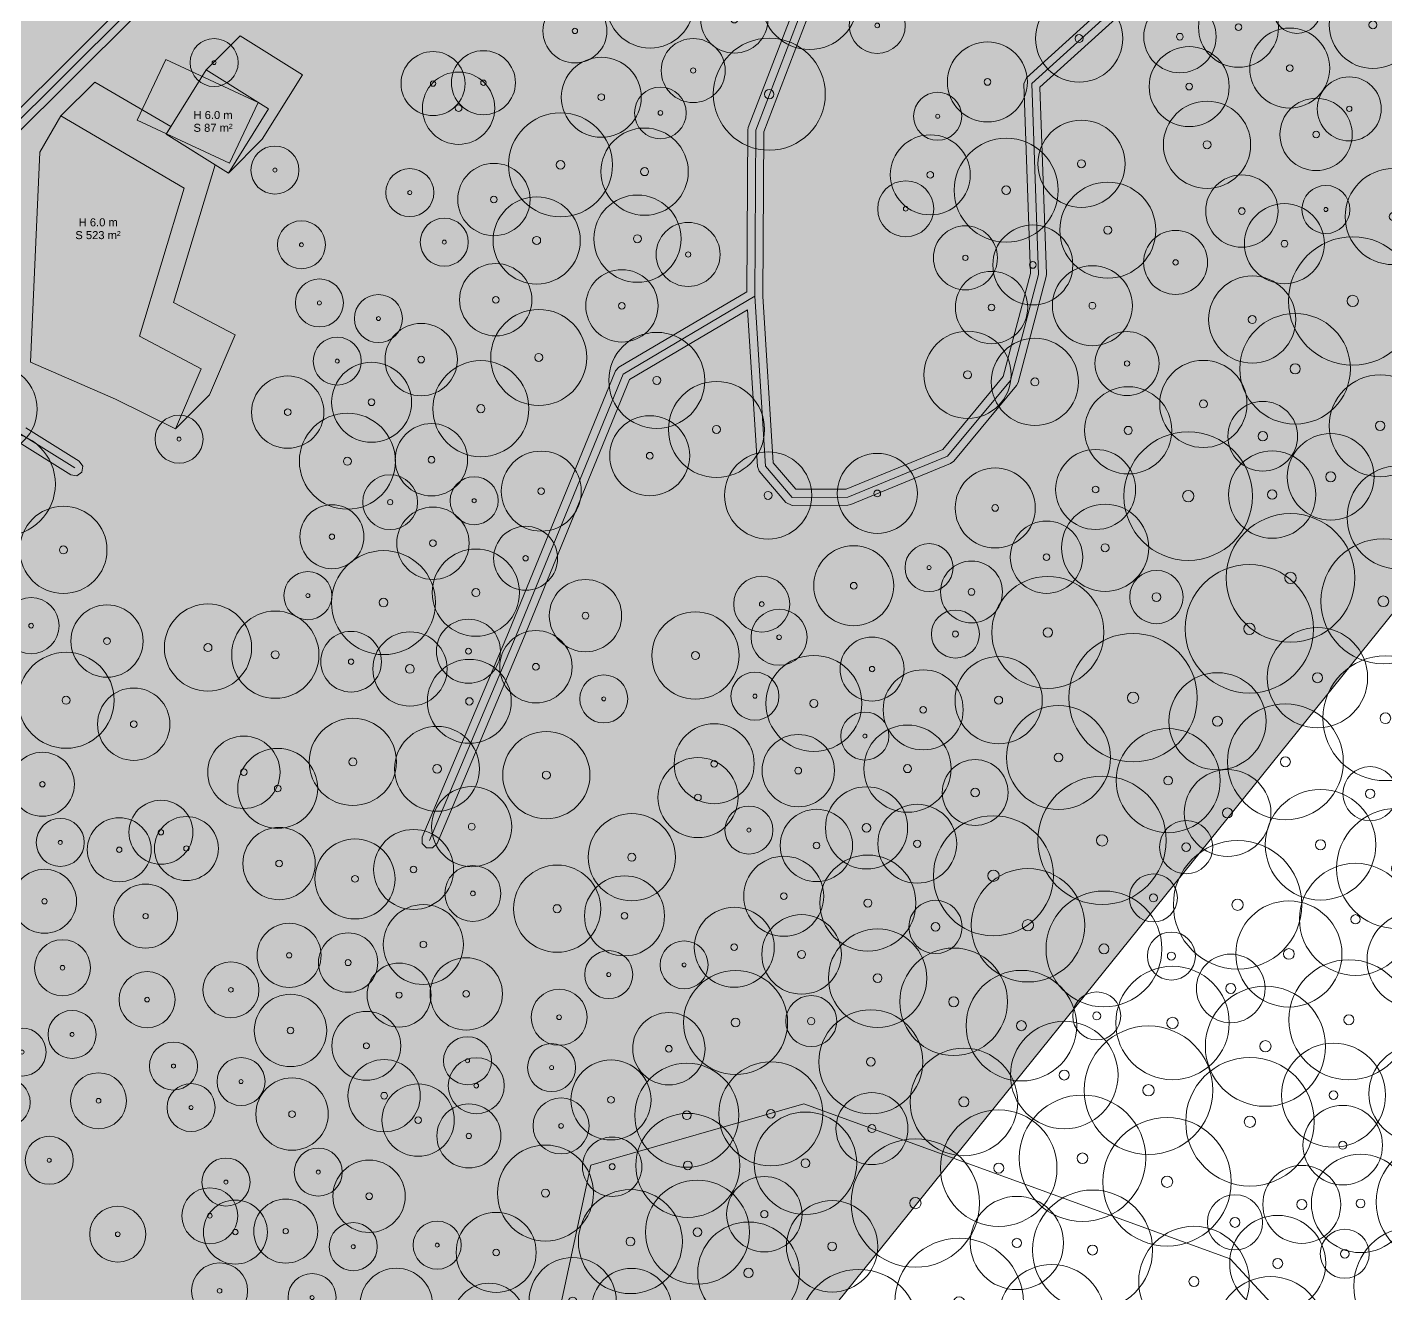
# Model space of a CAD drawing. Header units: metres. Extents: x -7 to 1019, y -7 to 1014.
# Drawn here: x 342.4 to 512.2, y 594.9 to 753.2 of the extents above; entities that cross this region are included whole.
import ezdxf

# ---------------------------------------------------------------- set-up
doc = ezdxf.new("R2010")
doc.units = ezdxf.units.M
doc.header["$MEASUREMENT"] = 0
for name, color, linetype, lineweight, true_color in [('TPX_BUILDING_AREAS_TEXT', 7, 'CONTINUOUS', 0, 0x000000), ('TPX_BUILDING_HEIGHTS_TEXT', 7, 'CONTINUOUS', 0, 0x000000), ('TPX_BUILDINGS', 7, 'CONTINUOUS', 0, 0x000000), ('TPX_BUILDINGS_HATCH', 7, 'CONTINUOUS', 0, 0xf0f0f0), ('TPX_BUILDINGS_SHADOWS_HATCH', 7, 'CONTINUOUS', 0, 0x000000), ('TPX_BUILDINGS_SHADOWS_OUTLINES', 7, 'CONTINUOUS', 0, 0x000000), ('TPX_CONTOUR_LINES_5M', 7, 'CONTINUOUS', 0, 0x969696), ('TPX_ROADS_AXES', 7, 'CONTINUOUS', 0, 0x323232), ('TPX_ROADS_CONTOURS', 7, 'CONTINUOUS', 0, 0x646464), ('TPX_ROADS_HATCH', 7, 'CONTINUOUS', 0, 0xc8c8c8), ('TPX_VEGETATION_GREEN_SPACES', 7, 'CONTINUOUS', 0, 0x58ba48), ('TPX_VEGETATION_GREEN_SPACES_HATCH', 7, 'CONTINUOUS', 0, 0x58ba48), ('TPX_VEGETATION_TREES_INDIVIDUAL', 7, 'CONTINUOUS', 0, 0x136734)]:
    doc.layers.add(name, color=color, linetype=linetype, lineweight=lineweight, true_color=true_color)
doc.styles.add('TPX_TEXTE', font='arial.ttf')

# ---------------------------------------------------------------- blocks, each defined once
blk = doc.blocks.new('TREETR007_CR064')
at = {"layer": 'TPX_VEGETATION_TREES_INDIVIDUAL'}
for radius in [6.44, 0.667]:
    blk.add_circle((0, 0, 0.04), radius, dxfattribs=at)
blk = doc.blocks.new('TREETR006_CR069')
at = {"layer": 'TPX_VEGETATION_TREES_INDIVIDUAL'}
for radius in [6.91, 0.625]:
    blk.add_circle((0, 0, 0.04), radius, dxfattribs=at)
blk = doc.blocks.new('TREETR003_CR038')
at = {"layer": 'TPX_VEGETATION_TREES_INDIVIDUAL'}
for radius in [3.79, 0.333]:
    blk.add_circle((0, 0, 0.04), radius, dxfattribs=at)
blk = doc.blocks.new('TREETR005_CR064')
at = {"layer": 'TPX_VEGETATION_TREES_INDIVIDUAL'}
for radius in [6.41, 0.542]:
    blk.add_circle((0, 0, 0.04), radius, dxfattribs=at)
blk = doc.blocks.new('TREETR005_CR060')
at = {"layer": 'TPX_VEGETATION_TREES_INDIVIDUAL'}
for radius in [6, 0.5]:
    blk.add_circle((0, 0, 0.04), radius, dxfattribs=at)
blk = doc.blocks.new('TREETR005_CR049')
at = {"layer": 'TPX_VEGETATION_TREES_INDIVIDUAL'}
for radius in [4.93, 0.458]:
    blk.add_circle((0, 0, 0.04), radius, dxfattribs=at)
blk = doc.blocks.new('TREETR005_CR032')
at = {"layer": 'TPX_VEGETATION_TREES_INDIVIDUAL'}
for radius in [3.18, 0.458]:
    blk.add_circle((0, 0, 0.04), radius, dxfattribs=at)
blk = doc.blocks.new('TREETR005_CR062')
at = {"layer": 'TPX_VEGETATION_TREES_INDIVIDUAL'}
for radius in [6.15, 0.542]:
    blk.add_circle((0, 0, 0.04), radius, dxfattribs=at)
blk = doc.blocks.new('TREETR005_CR050')
at = {"layer": 'TPX_VEGETATION_TREES_INDIVIDUAL'}
for radius in [4.97, 0.5]:
    blk.add_circle((0, 0, 0.04), radius, dxfattribs=at)
blk = doc.blocks.new('TREETR006_CR070')
at = {"layer": 'TPX_VEGETATION_TREES_INDIVIDUAL'}
for radius in [7, 0.583]:
    blk.add_circle((0, 0, 0.04), radius, dxfattribs=at)
blk = doc.blocks.new('TREETR003_CR030')
at = {"layer": 'TPX_VEGETATION_TREES_INDIVIDUAL'}
for radius in [3, 0.25]:
    blk.add_circle((0, 0, 0.04), radius, dxfattribs=at)
blk = doc.blocks.new('TREETR005_CR051')
at = {"layer": 'TPX_VEGETATION_TREES_INDIVIDUAL'}
for radius in [5.13, 0.542]:
    blk.add_circle((0, 0, 0.04), radius, dxfattribs=at)
blk = doc.blocks.new('TREETR004_CR045')
at = {"layer": 'TPX_VEGETATION_TREES_INDIVIDUAL'}
for radius in [4.52, 0.417]:
    blk.add_circle((0, 0, 0.04), radius, dxfattribs=at)
blk = doc.blocks.new('TREETR005_CR057')
at = {"layer": 'TPX_VEGETATION_TREES_INDIVIDUAL'}
for radius in [5.71, 0.542]:
    blk.add_circle((0, 0, 0.04), radius, dxfattribs=at)
blk = doc.blocks.new('TREETR006_CR073')
at = {"layer": 'TPX_VEGETATION_TREES_INDIVIDUAL'}
for radius in [7.28, 0.625]:
    blk.add_circle((0, 0, 0.04), radius, dxfattribs=at)
blk = doc.blocks.new('TREETR007_CR075')
at = {"layer": 'TPX_VEGETATION_TREES_INDIVIDUAL'}
for radius in [7.5, 0.708]:
    blk.add_circle((0, 0, 0.04), radius, dxfattribs=at)
blk = doc.blocks.new('TREETR006_CR074')
at = {"layer": 'TPX_VEGETATION_TREES_INDIVIDUAL'}
for radius in [7.35, 0.625]:
    blk.add_circle((0, 0, 0.04), radius, dxfattribs=at)
blk = doc.blocks.new('TREETR005_CR052')
at = {"layer": 'TPX_VEGETATION_TREES_INDIVIDUAL'}
for radius in [5.24, 0.458]:
    blk.add_circle((0, 0, 0.04), radius, dxfattribs=at)
blk = doc.blocks.new('TREETR003_CR040')
at = {"layer": 'TPX_VEGETATION_TREES_INDIVIDUAL'}
for radius in [4, 0.333]:
    blk.add_circle((0, 0, 0.04), radius, dxfattribs=at)
blk = doc.blocks.new('TREETR006_CR058')
at = {"layer": 'TPX_VEGETATION_TREES_INDIVIDUAL'}
for radius in [5.83, 0.583]:
    blk.add_circle((0, 0, 0.04), radius, dxfattribs=at)
blk = doc.blocks.new('TREETR004_CR050')
at = {"layer": 'TPX_VEGETATION_TREES_INDIVIDUAL'}
for radius in [5, 0.417]:
    blk.add_circle((0, 0, 0.04), radius, dxfattribs=at)
blk = doc.blocks.new('TREETR006_CR061')
at = {"layer": 'TPX_VEGETATION_TREES_INDIVIDUAL'}
for radius in [6.07, 0.625]:
    blk.add_circle((0, 0, 0.04), radius, dxfattribs=at)
blk = doc.blocks.new('TREETR005_CR031')
at = {"layer": 'TPX_VEGETATION_TREES_INDIVIDUAL'}
for radius in [3.06, 0.542]:
    blk.add_circle((0, 0, 0.04), radius, dxfattribs=at)
blk = doc.blocks.new('TREETR005_CR046')
at = {"layer": 'TPX_VEGETATION_TREES_INDIVIDUAL'}
for radius in [4.64, 0.542]:
    blk.add_circle((0, 0, 0.04), radius, dxfattribs=at)
blk = doc.blocks.new('TREETR007_CR078')
at = {"layer": 'TPX_VEGETATION_TREES_INDIVIDUAL'}
for radius in [7.8, 0.667]:
    blk.add_circle((0, 0, 0.04), radius, dxfattribs=at)
blk = doc.blocks.new('TREETR003_CR034')
at = {"layer": 'TPX_VEGETATION_TREES_INDIVIDUAL'}
for radius in [3.43, 0.333]:
    blk.add_circle((0, 0, 0.04), radius, dxfattribs=at)
blk = doc.blocks.new('TREETR006_CR060')
at = {"layer": 'TPX_VEGETATION_TREES_INDIVIDUAL'}
for radius in [6, 0.625]:
    blk.add_circle((0, 0, 0.04), radius, dxfattribs=at)
blk = doc.blocks.new('TREETR007_CR066')
at = {"layer": 'TPX_VEGETATION_TREES_INDIVIDUAL'}
for radius in [6.63, 0.667]:
    blk.add_circle((0, 0, 0.04), radius, dxfattribs=at)
blk = doc.blocks.new('TREETR004_CR042')
at = {"layer": 'TPX_VEGETATION_TREES_INDIVIDUAL'}
for radius in [4.19, 0.417]:
    blk.add_circle((0, 0, 0.04), radius, dxfattribs=at)
blk = doc.blocks.new('TREETR006_CR049')
at = {"layer": 'TPX_VEGETATION_TREES_INDIVIDUAL'}
for radius in [4.87, 0.625]:
    blk.add_circle((0, 0, 0.04), radius, dxfattribs=at)
blk = doc.blocks.new('TREETR006_CR043')
at = {"layer": 'TPX_VEGETATION_TREES_INDIVIDUAL'}
for radius in [4.29, 0.625]:
    blk.add_circle((0, 0, 0.04), radius, dxfattribs=at)
blk = doc.blocks.new('TREETR004_CR040')
at = {"layer": 'TPX_VEGETATION_TREES_INDIVIDUAL'}
for radius in [4, 0.375]:
    blk.add_circle((0, 0, 0.04), radius, dxfattribs=at)
blk = doc.blocks.new('TREETR004_CR039')
at = {"layer": 'TPX_VEGETATION_TREES_INDIVIDUAL'}
for radius in [3.87, 0.417]:
    blk.add_circle((0, 0, 0.04), radius, dxfattribs=at)
blk = doc.blocks.new('TREETR006_CR064')
at = {"layer": 'TPX_VEGETATION_TREES_INDIVIDUAL'}
for radius in [6.36, 0.583]:
    blk.add_circle((0, 0, 0.04), radius, dxfattribs=at)
blk = doc.blocks.new('TREETR006_CR035')
at = {"layer": 'TPX_VEGETATION_TREES_INDIVIDUAL'}
for radius in [3.45, 0.625]:
    blk.add_circle((0, 0, 0.04), radius, dxfattribs=at)
blk = doc.blocks.new('TREETR006_CR072')
at = {"layer": 'TPX_VEGETATION_TREES_INDIVIDUAL'}
for radius in [7.24, 0.625]:
    blk.add_circle((0, 0, 0.04), radius, dxfattribs=at)
blk = doc.blocks.new('TREETR005_CR055')
at = {"layer": 'TPX_VEGETATION_TREES_INDIVIDUAL'}
for radius in [5.45, 0.5]:
    blk.add_circle((0, 0, 0.04), radius, dxfattribs=at)
blk = doc.blocks.new('TREETR004_CR043')
at = {"layer": 'TPX_VEGETATION_TREES_INDIVIDUAL'}
for radius in [4.3, 0.375]:
    blk.add_circle((0, 0, 0.04), radius, dxfattribs=at)
blk = doc.blocks.new('TREETR004_CR037')
at = {"layer": 'TPX_VEGETATION_TREES_INDIVIDUAL'}
for radius in [3.71, 0.375]:
    blk.add_circle((0, 0, 0.04), radius, dxfattribs=at)
blk = doc.blocks.new('TREETR006_CR075')
at = {"layer": 'TPX_VEGETATION_TREES_INDIVIDUAL'}
for radius in [7.5, 0.625]:
    blk.add_circle((0, 0, 0.04), radius, dxfattribs=at)
blk = doc.blocks.new('TREETR005_CR030')
at = {"layer": 'TPX_VEGETATION_TREES_INDIVIDUAL'}
for radius in [3, 0.5]:
    blk.add_circle((0, 0, 0.04), radius, dxfattribs=at)
blk = doc.blocks.new('TREETR003_CR032')
at = {"layer": 'TPX_VEGETATION_TREES_INDIVIDUAL'}
for radius in [3.23, 0.292]:
    blk.add_circle((0, 0, 0.04), radius, dxfattribs=at)
blk = doc.blocks.new('TREETR007_CR080')
at = {"layer": 'TPX_VEGETATION_TREES_INDIVIDUAL'}
for radius in [8.03, 0.708]:
    blk.add_circle((0, 0, 0.04), radius, dxfattribs=at)
blk = doc.blocks.new('TREETR005_CR041')
at = {"layer": 'TPX_VEGETATION_TREES_INDIVIDUAL'}
for radius in [4.11, 0.542]:
    blk.add_circle((0, 0, 0.04), radius, dxfattribs=at)
blk = doc.blocks.new('TREETR005_CR045')
at = {"layer": 'TPX_VEGETATION_TREES_INDIVIDUAL'}
for radius in [4.5, 0.5]:
    blk.add_circle((0, 0, 0.04), radius, dxfattribs=at)
blk = doc.blocks.new('TREETR006_CR055')
at = {"layer": 'TPX_VEGETATION_TREES_INDIVIDUAL'}
for radius in [5.46, 0.583]:
    blk.add_circle((0, 0, 0.04), radius, dxfattribs=at)
blk = doc.blocks.new('TREETR006_CR034')
at = {"layer": 'TPX_VEGETATION_TREES_INDIVIDUAL'}
for radius in [3.39, 0.583]:
    blk.add_circle((0, 0, 0.04), radius, dxfattribs=at)
blk = doc.blocks.new('TREETR007_CR071')
at = {"layer": 'TPX_VEGETATION_TREES_INDIVIDUAL'}
for radius in [7.09, 0.708]:
    blk.add_circle((0, 0, 0.04), radius, dxfattribs=at)
blk = doc.blocks.new('TREETR005_CR047')
at = {"layer": 'TPX_VEGETATION_TREES_INDIVIDUAL'}
for radius in [4.71, 0.458]:
    blk.add_circle((0, 0, 0.04), radius, dxfattribs=at)
blk = doc.blocks.new('TREETR004_CR030')
at = {"layer": 'TPX_VEGETATION_TREES_INDIVIDUAL'}
for radius in [3, 0.375]:
    blk.add_circle((0, 0, 0.04), radius, dxfattribs=at)
blk = doc.blocks.new('TREETR005_CR053')
at = {"layer": 'TPX_VEGETATION_TREES_INDIVIDUAL'}
for radius in [5.3, 0.542]:
    blk.add_circle((0, 0, 0.04), radius, dxfattribs=at)
blk = doc.blocks.new('TREETR005_CR065')
at = {"layer": 'TPX_VEGETATION_TREES_INDIVIDUAL'}
for radius in [6.5, 0.542]:
    blk.add_circle((0, 0, 0.04), radius, dxfattribs=at)
blk = doc.blocks.new('TREETR005_CR033')
at = {"layer": 'TPX_VEGETATION_TREES_INDIVIDUAL'}
for radius in [3.33, 0.542]:
    blk.add_circle((0, 0, 0.04), radius, dxfattribs=at)
blk = doc.blocks.new('TREETR003_CR035')
at = {"layer": 'TPX_VEGETATION_TREES_INDIVIDUAL'}
for radius in [3.5, 0.292]:
    blk.add_circle((0, 0, 0.04), radius, dxfattribs=at)
blk = doc.blocks.new('TREETR006_CR044')
at = {"layer": 'TPX_VEGETATION_TREES_INDIVIDUAL'}
for radius in [4.36, 0.583]:
    blk.add_circle((0, 0, 0.04), radius, dxfattribs=at)
blk = doc.blocks.new('TREETR006_CR063')
at = {"layer": 'TPX_VEGETATION_TREES_INDIVIDUAL'}
for radius in [6.27, 0.625]:
    blk.add_circle((0, 0, 0.04), radius, dxfattribs=at)
blk = doc.blocks.new('TREETR006_CR054')
at = {"layer": 'TPX_VEGETATION_TREES_INDIVIDUAL'}
for radius in [5.42, 0.625]:
    blk.add_circle((0, 0, 0.04), radius, dxfattribs=at)
blk = doc.blocks.new('TREETR006_CR067')
at = {"layer": 'TPX_VEGETATION_TREES_INDIVIDUAL'}
for radius in [6.72, 0.625]:
    blk.add_circle((0, 0, 0.04), radius, dxfattribs=at)
blk = doc.blocks.new('TREETR007_CR079')
at = {"layer": 'TPX_VEGETATION_TREES_INDIVIDUAL'}
for radius in [7.9, 0.667]:
    blk.add_circle((0, 0, 0.04), radius, dxfattribs=at)

msp = doc.modelspace()

# ---------------------------------------------------------------- hatches: boundary and pattern name
at = {"layer": 'TPX_BUILDINGS_HATCH'}
for points in [[(364.81, 747.89), (359.79, 739.86), (367.58, 734.99), (372.6, 743.02), (364.81, 747.89)], [(344, 737.6), (342.85, 711.34), (353.49, 706.73), (360.96, 703.03), (364.18, 710.5), (356.47, 714.58), (362.07, 733.11), (346.66, 742.12), (344, 737.6)]]:
    msp.add_hatch(color=256, dxfattribs=at).paths.add_polyline_path(points)
at = {"layer": 'TPX_BUILDINGS_SHADOWS_HATCH'}
for points in [[(369.05, 752.13), (364.81, 747.89), (372.6, 743.02), (367.58, 734.99), (371.82, 739.23), (376.84, 747.26), (369.05, 752.13)], [(350.91, 746.36), (346.66, 742.12), (362.07, 733.11), (356.47, 714.58), (364.18, 710.5), (360.96, 703.03), (365.21, 707.27), (368.43, 714.75), (360.71, 718.82), (365.91, 736.03), (359.79, 739.86), (360.39, 740.82), (350.91, 746.36)]]:
    msp.add_hatch(color=256, dxfattribs=at).paths.add_polyline_path(points)
at = {"layer": 'TPX_ROADS_HATCH'}
h = msp.add_hatch(color=256, dxfattribs=at)
h.paths.add_polyline_path([(254.7, 871.91), (254.26, 871.29), (254.4, 870.53), (255.03, 870.1), (255.78, 870.23), (278.03, 884.46), (328.26, 882.38), (313.83, 856.62), (312.61, 854.85), (312.57, 854.79), (309.37, 849.3), (309.27, 848.54), (309.73, 847.93), (310.49, 847.83), (311.1, 848.29), (314.28, 853.75), (315.5, 855.52), (315.55, 855.6), (330.48, 882.26), (363.69, 879.36), (392.61, 875.14), (393.23, 875.25), (393.67, 875.71), (409.83, 910.83), (415.07, 920.15), (415.12, 920.24), (435.37, 966.56), (435.44, 967.08), (435.24, 967.57), (429.96, 974.41), (460.58, 978.35), (502.22, 958.54), (479.29, 916.08), (479.26, 916.02), (467.1, 890.92), (461.91, 880.92), (461.81, 879.78), (461.85, 879.74), (452.2, 861.59), (433.24, 832.5), (419.63, 816.58), (404.42, 800.07), (390.72, 790.41), (390.62, 790.33), (369.92, 771.37), (369.89, 771.34), (338.9, 740.47), (320.1, 735.55), (301.62, 757.3), (300.62, 758.48), (293.51, 774.01), (290.87, 786.48), (290.34, 793.26), (289.99, 793.95), (289.26, 794.18), (288.58, 793.84), (288.34, 793.11), (288.88, 786.26), (288.9, 786.13), (291.58, 773.49), (291.65, 773.28), (298.86, 757.53), (299.01, 757.3), (300.1, 756.01), (318.99, 733.78), (319.45, 733.47), (320, 733.46), (337.76, 738.1), (332.51, 724.76), (311.37, 711.09), (295.21, 713.93), (257.92, 737.28), (257.17, 737.41), (256.54, 736.96), (256.42, 736.21), (256.86, 735.59), (294.31, 712.13), (294.67, 711.99), (311.41, 709.06), (312.13, 709.2), (333.86, 723.25), (334.25, 723.73), (338.65, 734.9), (340.31, 702.51), (340.78, 701.71), (347.88, 697.29), (348.63, 697.16), (349.26, 697.6), (349.38, 698.36), (348.94, 698.98), (342.28, 703.13), (340.43, 739.17), (371.28, 769.91), (391.93, 788.82), (405.66, 798.5), (405.82, 798.64), (421.12, 815.24), (421.14, 815.27), (434.8, 831.25), (434.88, 831.35), (453.9, 860.53), (453.94, 860.61), (463.62, 878.81), (463.7, 878.8), (464.57, 879.54), (468.99, 888.04), (492.95, 859.56), (476.1, 835.39), (476.03, 835.26), (464.46, 811.86), (453.57, 790.63), (453.54, 790.57), (438.07, 755.08), (438.05, 755.04), (432.54, 740.68), (432.47, 740.33), (432.36, 720.16), (416.38, 710.73), (415.96, 710.25), (402.6, 677.58), (391.8, 651.97), (391.8, 651.21), (392.34, 650.66), (393.1, 650.66), (393.65, 651.2), (404.45, 676.82), (417.69, 709.18), (432.46, 717.9), (433.68, 698.3), (433.92, 697.71), (437.25, 693.81), (438.02, 693.45), (444.99, 693.5), (445.36, 693.58), (457.83, 698.67), (458.22, 698.96), (466.07, 708.43), (466.27, 708.82), (469.78, 722.05), (469.81, 722.34), (468.98, 745.73), (483.62, 759.02), (483.91, 759.48), (489.76, 779.84), (498.59, 797.27), (525.35, 792.06), (525.19, 781.53), (525.4, 780.9), (531.67, 772.81), (527.65, 760.79), (527.62, 760.67), (524.03, 742.73), (517.49, 733.66), (517.31, 733.23), (516.19, 725.83), (516.37, 725.08), (517.02, 724.69), (517.77, 724.87), (518.16, 725.52), (519.26, 732.69), (525.78, 741.74), (525.95, 742.13), (529.57, 760.21), (533.65, 772.44), (571.81, 807.59), (585.16, 814.31), (585.25, 814.36), (596.78, 821.79), (597.24, 822.59), (597.68, 836.67), (610.35, 847.91), (610.59, 848.22), (619.52, 866.78), (619.6, 866.99), (624.24, 887.46), (624.13, 888.19), (613.55, 906.34), (612.75, 906.84), (593.08, 908.07), (592.33, 907.79), (580.47, 896.49), (580.28, 896.24), (561.49, 861.53), (529.18, 827.46), (527.05, 827.91), (521.14, 829.19), (494.97, 860.26), (469.98, 889.98), (481.95, 914.68), (505.37, 958.06), (531.49, 1006.41), (531.56, 1007.12), (528.46, 1007.12), (503.17, 960.3), (461.17, 980.28), (460.62, 980.37), (427.97, 976.17), (403.83, 973.08), (403.17, 972.7), (402.97, 971.96), (403.35, 971.29), (404.09, 971.09), (427.66, 974.12), (433.3, 966.82), (413.58, 921.71), (384.64, 924.55), (384.05, 924.42), (383.64, 923.99), (363.2, 881.41), (330.01, 884.3), (329.97, 884.31), (277.8, 886.47), (277.22, 886.31), (254.7, 871.91)])
h.paths.add_polyline_path([(365.29, 881.14), (385.14, 922.49), (412.58, 919.8), (408.07, 911.78), (408.03, 911.71), (392.16, 877.23), (365.29, 881.14)], flags=16)
h.paths.add_polyline_path([(434.36, 719.62), (434.47, 740.14), (439.91, 754.3), (455.36, 789.74), (466.25, 810.96), (466.25, 810.97), (477.79, 834.3), (494.28, 857.97), (519.83, 827.64), (520.38, 827.31), (525.83, 826.13), (525.38, 794.09), (499.56, 799.12), (504.34, 808.04), (504.41, 808.8), (503.93, 809.39), (503.17, 809.47), (502.57, 808.98), (497.16, 798.87), (497.15, 798.85), (487.94, 780.66), (487.87, 780.48), (482.06, 760.31), (467.29, 746.9), (466.97, 746.12), (467.8, 722.42), (464.39, 709.54), (456.84, 700.43), (444.79, 695.5), (438.47, 695.46), (435.66, 698.76), (434.36, 719.62)], flags=16)
h.paths.add_polyline_path([(527.2, 781.85), (527.36, 792.87), (527.82, 825.7), (529.31, 825.39), (530.25, 825.68), (563.03, 860.25), (563.18, 860.46), (581.96, 895.15), (593.39, 906.04), (612.09, 904.87), (622.21, 887.52), (617.67, 867.54), (608.88, 849.27), (596.03, 837.88), (595.7, 837.17), (595.25, 823.18), (584.21, 816.07), (570.79, 809.31), (570.56, 809.15), (532.91, 774.47), (527.2, 781.85)], flags=16)
at = {"layer": 'TPX_VEGETATION_GREEN_SPACES_HATCH'}
for points in [[(0, 815.56), (0, 165.34), (13.02, 152.57), (46.37, 184.19), (48.03, 224.85), (83.18, 235.28), (122.01, 247.5), (139.83, 216.9), (560.02, 738.24), (575.52, 717.94), (628.86, 774.72), (664.02, 898.62), (626.71, 936.05), (591.38, 961.32), (529.37, 1005.65), (527.1, 1007.12), (425.31, 1007.12), (370.92, 971.48), (91.66, 834.53), (82.63, 852.04), (0, 815.56)], [(359.76, 749.16), (356.2, 741.6), (367.72, 736.24), (371.28, 743.8), (359.76, 749.16)]]:
    msp.add_hatch(color=256, dxfattribs=at).paths.add_polyline_path(points)

# ---------------------------------------------------------------- linework, layer by layer
at = {"layer": 'TPX_BUILDINGS', "elevation": 0.04}
for points in [[(364.81, 747.89), (359.79, 739.86), (367.58, 734.99), (372.6, 743.02)], [(344, 737.6), (342.85, 711.34), (353.49, 706.73), (360.96, 703.03), (364.18, 710.5), (356.47, 714.58), (362.07, 733.11), (346.66, 742.12)]]:
    msp.add_lwpolyline(points, close=True, dxfattribs=at)
at = {"layer": 'TPX_BUILDINGS_SHADOWS_OUTLINES', "elevation": 0.04}
for points in [[(369.05, 752.13), (364.81, 747.89), (372.6, 743.02), (367.58, 734.99), (371.82, 739.23), (376.84, 747.26)], [(350.91, 746.36), (346.66, 742.12), (362.07, 733.11), (356.47, 714.58), (364.18, 710.5), (360.96, 703.03), (365.21, 707.27), (368.43, 714.75), (360.71, 718.82), (365.91, 736.03), (359.79, 739.86), (360.39, 740.82)]]:
    msp.add_lwpolyline(points, close=True, dxfattribs=at)
at = {"layer": 'TPX_CONTOUR_LINES_5M', "elevation": 0.05}
msp.add_lwpolyline([(440.45, 0), (440.45, 15.26), (450.7, 45.78), (492.77, 114.35), (553.72, 137.33), (626.64, 228.89), (599.31, 241.01), (546.04, 238.88), (515.56, 289.93), (548.4, 350.97), (569.95, 412), (568.2, 473.04), (599.31, 484.9), (623.51, 534.08), (599.31, 552.56), (572.67, 551.86), (548.44, 534.08), (546.04, 520.8), (524.83, 564.6), (492.77, 599.29), (439.49, 618.67), (412.86, 611.01), (402.88, 564.6), (332.95, 499.16)], dxfattribs=at)
at = {"layer": 'TPX_ROADS_AXES', "elevation": 0.03}
for points in [[(463.24, 880.23), (453.06, 861.08), (434.04, 831.9), (420.38, 815.92), (405.09, 799.31), (391.3, 789.6), (370.59, 770.63), (339.41, 739.57)], [(433.36, 719.59), (433.47, 740.33), (438.99, 754.68), (454.46, 790.17), (465.36, 811.41), (476.92, 834.81), (494.2, 859.62)], [(498.04, 798.4), (488.83, 780.21), (482.95, 759.76), (467.97, 746.16), (468.81, 722.31), (465.3, 709.07), (457.45, 699.6), (444.99, 694.5), (438.01, 694.45), (434.68, 698.36), (433.36, 719.59)], [(339.41, 739.57), (341.31, 702.56), (348.41, 698.13)], [(433.36, 719.59), (416.89, 709.87), (403.53, 677.2), (392.73, 651.59)]]:
    msp.add_lwpolyline(points, dxfattribs=at)
at = {"layer": 'TPX_ROADS_CONTOURS', "elevation": 0.03}
for points in [[(369.89, 771.34), (338.9, 740.47)], [(340.43, 739.17), (371.28, 769.91)], [(438.05, 755.04), (432.54, 740.68), (432.47, 740.33), (432.36, 720.16), (416.38, 710.73), (415.96, 710.25), (402.6, 677.58), (391.8, 651.97), (391.8, 651.21), (392.34, 650.66), (393.1, 650.66), (393.65, 651.2), (404.45, 676.82), (417.69, 709.18), (432.46, 717.9), (433.68, 698.3), (433.92, 697.71), (437.25, 693.81), (438.02, 693.45), (444.99, 693.5), (445.36, 693.58), (457.83, 698.67), (458.22, 698.96), (466.07, 708.43), (466.27, 708.82), (469.78, 722.05), (469.81, 722.34), (468.98, 745.73), (483.62, 759.02)], [(482.06, 760.31), (467.29, 746.9), (466.97, 746.12), (467.8, 722.42), (464.39, 709.54), (456.84, 700.43), (444.79, 695.5), (438.47, 695.46), (435.66, 698.76), (434.36, 719.62), (434.47, 740.14), (439.91, 754.3)], [(340.78, 701.71), (347.88, 697.29), (348.63, 697.16), (349.26, 697.6), (349.38, 698.36), (348.94, 698.98), (342.28, 703.13)]]:
    msp.add_lwpolyline(points, dxfattribs=at)
at = {"layer": 'TPX_VEGETATION_GREEN_SPACES', "elevation": 0}
for points in [[(0, 815.56), (0, 165.34), (13.02, 152.57), (46.37, 184.19), (48.03, 224.85), (83.18, 235.28), (122.01, 247.5), (139.83, 216.9), (560.02, 738.24), (575.52, 717.94), (628.86, 774.72), (664.02, 898.62), (626.71, 936.05), (591.38, 961.32), (529.37, 1005.65), (527.1, 1007.12), (425.31, 1007.12), (370.92, 971.48), (91.66, 834.53), (82.63, 852.04)], [(359.76, 749.16), (356.2, 741.6), (367.72, 736.24), (371.28, 743.8)]]:
    msp.add_lwpolyline(points, close=True, dxfattribs=at)

# ---------------------------------------------------------------- block references
at = {"layer": 'TPX_VEGETATION_TREES_INDIVIDUAL'}
for name, p in [('TREETR005_CR060', (440.21, 756.42, 0.04)), ('TREETR005_CR055', (420.27, 756.06, 0.04)), ('TREETR005_CR055', (510.6, 753.51, 0.04)), ('TREETR004_CR042', (430.8, 754.16, 0.04)), ('TREETR005_CR055', (473.88, 751.8, 0.04)), ('TREETR004_CR050', (493.8, 753.21, 0.04)), ('TREETR003_CR030', (501.11, 755.43, 0.04)), ('TREETR003_CR040', (410.88, 752.75, 0.04)), ('TREETR003_CR035', (448.66, 753.44, 0.04)), ('TREETR004_CR045', (486.48, 752.03, 0.04)), ('TREETR004_CR050', (500.2, 748.1, 0.04)), ('TREETR003_CR030', (365.8, 748.8, 0.04)), ('TREETR003_CR040', (425.66, 747.8, 0.04)), ('TREETR006_CR070', (435.17, 744.84, 0.04)), ('TREETR004_CR050', (462.43, 746.37, 0.04)), ('TREETR004_CR050', (487.64, 745.79, 0.04)), ('TREETR003_CR040', (393.15, 746.17, 0.04)), ('TREETR003_CR040', (399.45, 746.28, 0.04)), ('TREETR004_CR050', (414.18, 744.46, 0.04)), ('TREETR004_CR045', (396.35, 743.09, 0.04)), ('TREETR003_CR032', (421.56, 742.5, 0.04)), ('TREETR003_CR040', (507.64, 743.01, 0.04)), ('TREETR003_CR030', (456.21, 742.08, 0.04)), ('TREETR005_CR055', (489.87, 738.52, 0.04)), ('TREETR004_CR045', (503.5, 739.81, 0.04)), ('TREETR005_CR065', (409.08, 736.01, 0.04)), ('TREETR005_CR055', (419.59, 735.16, 0.04)), ('TREETR005_CR055', (474.17, 736.14, 0.04)), ('TREETR004_CR050', (455.29, 734.76, 0.04)), ('TREETR005_CR065', (464.78, 732.84, 0.04)), ('TREETR003_CR030', (373.4, 735.36, 0.04)), ('TREETR003_CR030', (390.25, 732.54, 0.04)), ('TREETR004_CR045', (400.76, 731.68, 0.04)), ('TREETR005_CR060', (513.13, 729.54, 0.04)), ('TREETR003_CR035', (452.22, 730.52, 0.04)), ('TREETR005_CR060', (477.47, 727.85, 0.04)), ('TREETR004_CR045', (494.22, 730.24, 0.04)), ('TREETR005_CR055', (406.1, 726.56, 0.04)), ('TREETR005_CR055', (418.69, 726.78, 0.04)), ('TREETR003_CR030', (504.72, 730.43, 0.04)), ('TREETR004_CR050', (499.54, 726.16, 0.04)), ('TREETR003_CR030', (376.71, 726.02, 0.04)), ('TREETR003_CR030', (394.56, 726.35, 0.04)), ('TREETR003_CR040', (425.03, 724.81, 0.04)), ('TREETR003_CR040', (459.68, 724.39, 0.04)), ('TREETR004_CR050', (468.1, 723.5, 0.04)), ('TREETR003_CR040', (485.94, 723.82, 0.04)), ('TREETR007_CR080', (508.07, 719, 0.04)), ('TREETR004_CR045', (400.99, 719.15, 0.04)), ('TREETR004_CR050', (475.54, 718.41, 0.04)), ('TREETR003_CR030', (378.95, 718.75, 0.04)), ('TREETR004_CR045', (416.75, 718.39, 0.04)), ('TREETR004_CR045', (462.94, 718.18, 0.04)), ('TREETR005_CR055', (495.52, 716.68, 0.04)), ('TREETR003_CR030', (386.33, 716.8, 0.04)), ('TREETR005_CR060', (406.36, 711.94, 0.04)), ('TREETR006_CR069', (500.88, 710.52, 0.04)), ('TREETR004_CR045', (391.67, 711.67, 0.04)), ('TREETR005_CR060', (421.11, 709.07, 0.04)), ('TREETR005_CR055', (459.95, 709.77, 0.04)), ('TREETR003_CR040', (479.87, 711.18, 0.04)), ('TREETR003_CR030', (381.18, 711.48, 0.04)), ('TREETR005_CR055', (468.36, 708.88, 0.04)), ('TREETR005_CR060', (399.13, 705.54, 0.04)), ('TREETR005_CR055', (489.41, 706.13, 0.04)), ('TREETR005_CR055', (338.24, 705.49, 0.04)), ('TREETR004_CR050', (385.47, 706.34, 0.04)), ('TREETR006_CR064', (511.5, 703.4, 0.04)), ('TREETR004_CR045', (374.99, 705.11, 0.04)), ('TREETR005_CR060', (428.57, 702.94, 0.04)), ('TREETR005_CR055', (480.02, 702.83, 0.04)), ('TREETR006_CR044', (496.83, 702.09, 0.04)), ('TREETR003_CR030', (361.41, 701.73, 0.04)), ('TREETR005_CR060', (382.45, 698.97, 0.04)), ('TREETR004_CR050', (420.23, 699.66, 0.04)), ('TREETR004_CR045', (392.95, 699.16, 0.04)), ('TREETR005_CR065', (339.46, 696.11, 0.04)), ('TREETR007_CR080', (487.52, 694.61, 0.04)), ('TREETR006_CR054', (505.32, 697.02, 0.04)), ('TREETR004_CR050', (406.67, 695.23, 0.04)), ('TREETR005_CR055', (435.02, 694.7, 0.04)), ('TREETR004_CR050', (448.67, 694.95, 0.04)), ('TREETR004_CR050', (475.95, 695.44, 0.04)), ('TREETR006_CR055', (498.01, 694.8, 0.04)), ('TREETR004_CR050', (463.4, 693.13, 0.04)), ('TREETR007_CR064', (513.81, 691.95, 0.04)), ('TREETR003_CR034', (387.79, 693.85, 0.04)), ('TREETR003_CR030', (398.29, 694.04, 0.04)), ('TREETR005_CR055', (346.96, 687.89, 0.04)), ('TREETR003_CR040', (380.52, 689.54, 0.04)), ('TREETR004_CR045', (393.14, 688.72, 0.04)), ('TREETR005_CR055', (477.13, 688.15, 0.04)), ('TREETR004_CR045', (469.81, 686.98, 0.04)), ('TREETR007_CR080', (500.3, 684.39, 0.04)), ('TREETR003_CR040', (404.72, 686.84, 0.04)), ('TREETR005_CR065', (386.97, 681.3, 0.04)), ('TREETR005_CR055', (398.5, 682.55, 0.04)), ('TREETR004_CR050', (445.72, 683.41, 0.04)), ('TREETR003_CR030', (455.13, 685.67, 0.04)), ('TREETR007_CR078', (511.9, 681.47, 0.04)), ('TREETR004_CR039', (460.44, 682.63, 0.04)), ('TREETR007_CR080', (495.16, 678.03, 0.04)), ('TREETR003_CR030', (377.51, 682.17, 0.04)), ('TREETR003_CR035', (434.22, 681.11, 0.04)), ('TREETR006_CR070', (469.98, 677.58, 0.04)), ('TREETR005_CR033', (483.54, 682, 0.04)), ('TREETR004_CR045', (412.2, 679.67, 0.04)), ('TREETR003_CR035', (342.93, 678.42, 0.04)), ('TREETR004_CR045', (352.41, 676.5, 0.04)), ('TREETR005_CR055', (365.03, 675.68, 0.04)), ('TREETR005_CR055', (373.44, 674.79, 0.04)), ('TREETR004_CR040', (397.58, 675.23, 0.04)), ('TREETR005_CR055', (425.94, 674.69, 0.04)), ('TREETR003_CR035', (436.39, 676.97, 0.04)), ('TREETR004_CR030', (458.43, 677.37, 0.04)), ('TREETR003_CR038', (382.91, 673.92, 0.04)), ('TREETR005_CR046', (390.27, 673.01, 0.04)), ('TREETR004_CR045', (406.01, 673.29, 0.04)), ('TREETR007_CR080', (480.62, 669.42, 0.04)), ('TREETR006_CR063', (503.67, 671.92, 0.04)), ('TREETR003_CR040', (448.01, 673, 0.04)), ('TREETR005_CR060', (347.3, 669.1, 0.04)), ('TREETR005_CR052', (397.69, 668.96, 0.04)), ('TREETR005_CR060', (440.74, 668.7, 0.04)), ('TREETR005_CR055', (463.83, 669.11, 0.04)), ('TREETR007_CR078', (512.16, 666.85, 0.04)), ('TREETR003_CR030', (433.38, 669.61, 0.04)), ('TREETR004_CR050', (454.4, 667.9, 0.04)), ('TREETR006_CR061', (491.17, 666.47, 0.04)), ('TREETR004_CR045', (355.75, 666.11, 0.04)), ('TREETR003_CR030', (414.49, 669.27, 0.04)), ('TREETR003_CR030', (447.11, 664.63, 0.04)), ('TREETR005_CR065', (471.31, 661.94, 0.04)), ('TREETR006_CR072', (499.66, 661.41, 0.04)), ('TREETR005_CR055', (383.13, 661.39, 0.04)), ('TREETR005_CR053', (393.65, 660.53, 0.04)), ('TREETR004_CR050', (428.28, 661.16, 0.04)), ('TREETR005_CR055', (452.44, 660.55, 0.04)), ('TREETR005_CR065', (485.01, 659.05, 0.04)), ('TREETR004_CR045', (369.51, 660.1, 0.04)), ('TREETR005_CR055', (407.31, 659.74, 0.04)), ('TREETR004_CR045', (438.79, 660.3, 0.04)), ('TREETR003_CR040', (344.34, 658.6, 0.04)), ('TREETR004_CR050', (373.74, 658.08, 0.04)), ('TREETR004_CR050', (426.26, 656.94, 0.04)), ('TREETR005_CR041', (460.89, 657.57, 0.04)), ('TREETR006_CR034', (510.24, 657.42, 0.04)), ('TREETR007_CR080', (476.75, 651.59, 0.04)), ('TREETR006_CR054', (492.43, 655.01, 0.04)), ('TREETR004_CR050', (397.98, 653.3, 0.04)), ('TREETR005_CR051', (447.32, 653.15, 0.04)), ('TREETR006_CR069', (504.05, 651.04, 0.04)), ('TREETR003_CR040', (359.15, 652.6, 0.04)), ('TREETR003_CR030', (432.63, 652.88, 0.04)), ('TREETR004_CR045', (441.06, 650.95, 0.04)), ('TREETR005_CR049', (453.66, 651.17, 0.04)), ('TREETR006_CR075', (513.55, 648.08, 0.04)), ('TREETR003_CR030', (346.57, 651.33, 0.04)), ('TREETR003_CR040', (353.94, 650.42, 0.04)), ('TREETR003_CR040', (362.33, 650.57, 0.04)), ('TREETR005_CR055', (417.99, 649.48, 0.04)), ('TREETR007_CR075', (463.18, 647.17, 0.04)), ('TREETR005_CR033', (487.26, 650.74, 0.04)), ('TREETR004_CR045', (373.91, 648.69, 0.04)), ('TREETR004_CR050', (390.72, 647.95, 0.04)), ('TREETR004_CR050', (383.4, 646.77, 0.04)), ('TREETR007_CR080', (493.69, 643.54, 0.04)), ('TREETR004_CR050', (436.98, 644.61, 0.04)), ('TREETR005_CR060', (447.49, 643.75, 0.04)), ('TREETR006_CR070', (508.42, 641.72, 0.04)), ('TREETR003_CR040', (344.6, 643.98, 0.04)), ('TREETR003_CR035', (398.13, 644.95, 0.04)), ('TREETR005_CR055', (408.66, 643.05, 0.04)), ('TREETR004_CR050', (417.08, 642.16, 0.04)), ('TREETR007_CR071', (467.49, 640.98, 0.04)), ('TREETR005_CR030', (483.17, 644.4, 0.04)), ('TREETR003_CR040', (357.23, 642.12, 0.04)), ('TREETR006_CR072', (476.99, 638.02, 0.04)), ('TREETR004_CR050', (391.94, 638.57, 0.04)), ('TREETR005_CR033', (455.94, 640.77, 0.04)), ('TREETR007_CR066', (500.1, 637.39, 0.04)), ('TREETR004_CR050', (430.79, 638.23, 0.04)), ('TREETR005_CR050', (439.21, 637.34, 0.04)), ('TREETR005_CR060', (515.86, 636.63, 0.04)), ('TREETR003_CR040', (375.17, 637.22, 0.04)), ('TREETR005_CR062', (448.71, 634.37, 0.04)), ('TREETR005_CR030', (485.41, 637.13, 0.04)), ('TREETR003_CR035', (346.85, 635.67, 0.04)), ('TREETR004_CR037', (382.54, 636.31, 0.04)), ('TREETR003_CR030', (424.53, 636.03, 0.04)), ('TREETR004_CR045', (397.3, 632.4, 0.04)), ('TREETR003_CR030', (415.11, 634.81, 0.04)), ('TREETR006_CR067', (458.21, 631.41, 0.04)), ('TREETR006_CR043', (492.83, 633.08, 0.04)), ('TREETR006_CR075', (507.6, 629.17, 0.04)), ('TREETR003_CR035', (357.42, 631.68, 0.04)), ('TREETR003_CR035', (367.9, 632.91, 0.04)), ('TREETR004_CR040', (388.91, 632.25, 0.04)), ('TREETR005_CR065', (430.96, 628.83, 0.04)), ('TREETR006_CR069', (466.67, 628.43, 0.04)), ('TREETR007_CR071', (485.56, 628.77, 0.04)), ('TREETR007_CR075', (497.16, 625.85, 0.04)), ('TREETR004_CR045', (375.34, 627.83, 0.04)), ('TREETR003_CR035', (408.91, 629.48, 0.04)), ('TREETR005_CR032', (440.41, 629, 0.04)), ('TREETR005_CR030', (476.09, 629.65, 0.04)), ('TREETR003_CR030', (348.05, 627.33, 0.04)), ('TREETR004_CR043', (384.82, 625.91, 0.04)), ('TREETR004_CR045', (422.62, 625.55, 0.04)), ('TREETR005_CR065', (447.85, 623.91, 0.04)), ('TREETR006_CR067', (472.03, 622.26, 0.04)), ('TREETR007_CR080', (482.56, 620.36, 0.04)), ('TREETR003_CR030', (341.79, 625.13, 0.04)), ('TREETR003_CR030', (397.46, 624.05, 0.04)), ('TREETR003_CR030', (360.72, 623.38, 0.04)), ('TREETR003_CR030', (407.97, 623.19, 0.04)), ('TREETR006_CR067', (459.49, 618.9, 0.04)), ('TREETR005_CR065', (505.67, 619.74, 0.04)), ('TREETR006_CR061', (516.16, 619.93, 0.04)), ('TREETR003_CR030', (369.16, 621.45, 0.04)), ('TREETR004_CR045', (387.04, 619.68, 0.04)), ('TREETR003_CR035', (398.56, 620.93, 0.04)), ('TREETR004_CR050', (415.39, 619.15, 0.04)), ('TREETR005_CR065', (424.87, 617.23, 0.04)), ('TREETR005_CR065', (435.37, 617.42, 0.04)), ('TREETR007_CR080', (495.23, 616.42, 0.04)), ('TREETR003_CR030', (339.81, 618.83, 0.04)), ('TREETR003_CR035', (351.35, 619.04, 0.04)), ('TREETR004_CR045', (375.53, 617.38, 0.04)), ('TREETR003_CR030', (362.92, 618.2, 0.04)), ('TREETR004_CR045', (391.29, 616.62, 0.04)), ('TREETR005_CR045', (448, 615.56, 0.04)), ('TREETR007_CR079', (474.31, 611.86, 0.04)), ('TREETR003_CR040', (397.63, 614.65, 0.04)), ('TREETR003_CR035', (409.15, 615.9, 0.04)), ('TREETR005_CR050', (506.83, 613.49, 0.04)), ('TREETR005_CR065', (424.99, 610.97, 0.04)), ('TREETR005_CR064', (439.68, 611.23, 0.04)), ('TREETR006_CR073', (463.84, 610.63, 0.04)), ('TREETR007_CR080', (484.87, 608.92, 0.04)), ('TREETR003_CR030', (345.19, 611.61, 0.04)), ('TREETR003_CR030', (378.81, 610.13, 0.04)), ('TREETR005_CR060', (407.2, 607.51, 0.04)), ('TREETR004_CR037', (415.54, 610.8, 0.04)), ('TREETR007_CR080', (453.42, 606.26, 0.04)), ('TREETR006_CR075', (518.51, 606.39, 0.04)), ('TREETR003_CR030', (367.28, 608.88, 0.04)), ('TREETR004_CR045', (385.16, 607.11, 0.04)), ('TREETR005_CR062', (509.06, 606.22, 0.04)), ('TREETR005_CR047', (434.55, 604.87, 0.04)), ('TREETR006_CR049', (501.71, 606.09, 0.04)), ('TREETR003_CR035', (365.26, 604.67, 0.04)), ('TREETR005_CR065', (417.81, 601.44, 0.04)), ('TREETR005_CR065', (426.19, 602.63, 0.04)), ('TREETR006_CR075', (475.57, 600.39, 0.04)), ('TREETR003_CR040', (368.45, 602.63, 0.04)), ('TREETR003_CR040', (374.74, 602.75, 0.04)), ('TREETR005_CR057', (443.02, 600.85, 0.04)), ('TREETR006_CR058', (466.11, 601.27, 0.04)), ('TREETR006_CR035', (493.36, 603.85, 0.04)), ('TREETR003_CR035', (353.75, 602.37, 0.04)), ('TREETR004_CR050', (401.04, 600.09, 0.04)), ('TREETR006_CR060', (498.7, 598.72, 0.04)), ('TREETR003_CR030', (383.18, 600.81, 0.04)), ('TREETR003_CR030', (393.67, 601, 0.04)), ('TREETR006_CR064', (432.58, 597.53, 0.04)), ('TREETR006_CR069', (488.24, 596.45, 0.04)), ('TREETR005_CR031', (507.08, 599.92, 0.04)), ('TREETR006_CR074', (515.55, 595.89, 0.04)), ('TREETR007_CR080', (458.89, 593.83, 0.04)), ('TREETR005_CR055', (410.6, 594, 0.04)), ('TREETR003_CR035', (366.48, 595.29, 0.04)), ('TREETR004_CR045', (388.56, 593.6, 0.04)), ('TREETR004_CR050', (417.96, 593.09, 0.04)), ('TREETR006_CR075', (446.36, 590.47, 0.04)), ('TREETR007_CR066', (470.48, 591.95, 0.04)), ('TREETR003_CR030', (378.04, 594.45, 0.04)), ('TREETR004_CR045', (400.14, 591.72, 0.04)), ('TREETR006_CR067', (497.8, 590.35, 0.04))]:
    msp.add_blockref(name, p, dxfattribs=at)

# ---------------------------------------------------------------- texts
at = {"layer": 'TPX_BUILDING_AREAS_TEXT', "style": 'TPX_TEXTE'}
for s, p in [('S 87 m²', (363.22, 740.14, 0.05)), ('S 523 m²', (348.45, 726.73, 0.05))]:
    msp.add_text(s, height=1, dxfattribs=at).set_placement(p)
at = {"layer": 'TPX_BUILDING_HEIGHTS_TEXT', "style": 'TPX_TEXTE'}
for p in [(363.22, 741.74, 0.05), (348.87, 728.33, 0.05)]:
    msp.add_text('H 6.0 m', height=1, dxfattribs=at).set_placement(p)

doc.saveas('drawing.dxf')
